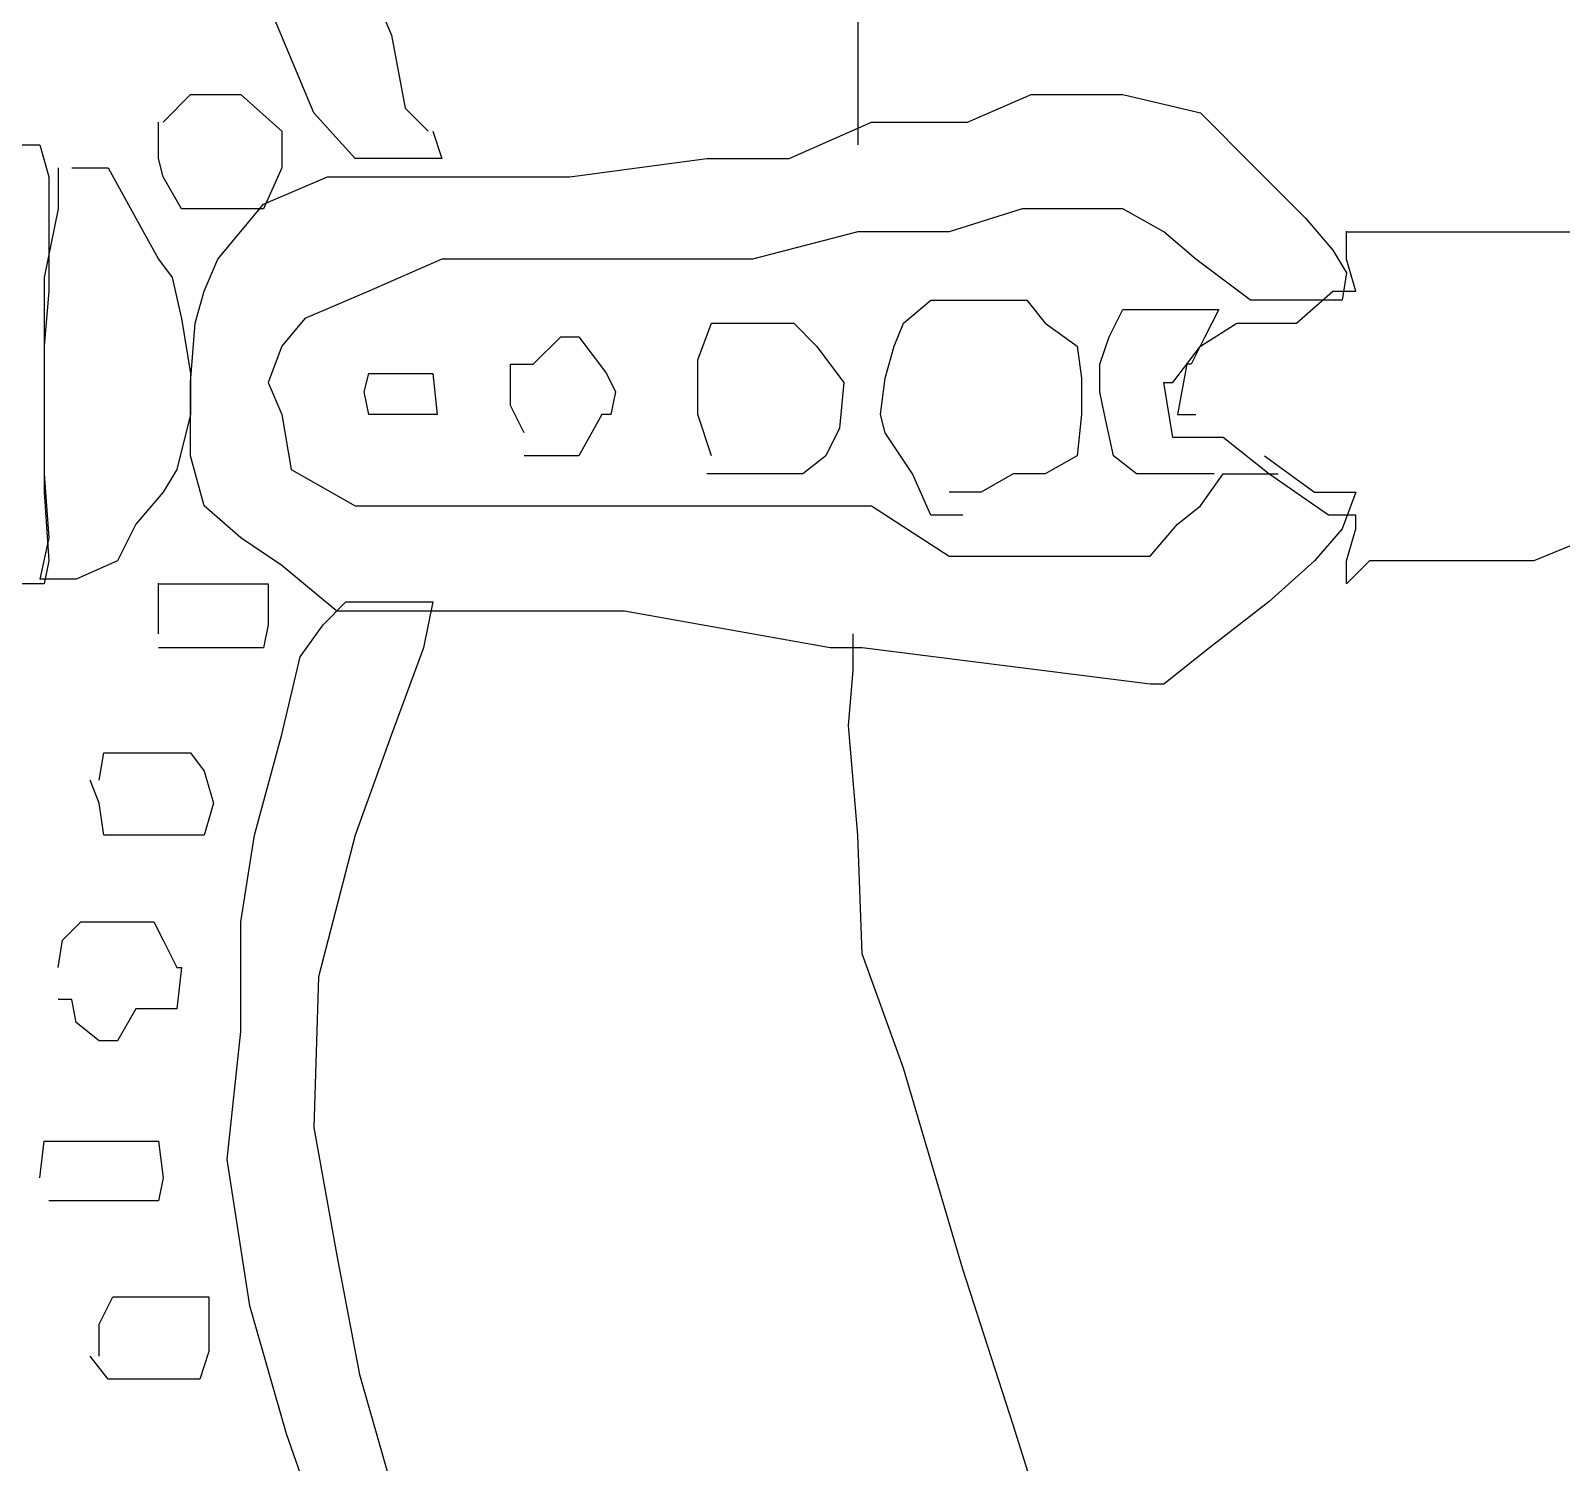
# Model space of a CAD drawing. Extents: x 730654 to 731244, y 4379381 to 4380408.
# Drawn here: x 730677.78 to 730681.13, y 4380239.838 to 4380242.97 of the extents above; entities that cross this region are included whole.
import ezdxf

# ---------------------------------------------------------------- set-up
doc = ezdxf.new("R2010")
doc.units = 0
doc.layers.get('0').update_dxf_attribs({"linetype": 'CONTINUOUS'})

msp = doc.modelspace()

# ---------------------------------------------------------------- linework, layer by layer
at = {"color": 0, "linetype": 'CONTINUOUS'}
for p, q in [((730678.4, 4380242.79), (730678.27, 4380243.1)), ((730678.4, 4380242.79), (730678.27, 4380243.1)), ((730678.51, 4380243.1), (730678.57, 4380242.96)), ((730678.51, 4380243.1), (730678.57, 4380242.96)), ((730679.59, 4380243.02), (730679.59, 4380242.87)), ((730679.59, 4380243.02), (730679.59, 4380242.87)), ((730678.57, 4380242.96), (730678.6, 4380242.8)), ((730678.57, 4380242.96), (730678.6, 4380242.8)), ((730679.59, 4380242.87), (730679.59, 4380242.72)), ((730679.59, 4380242.87), (730679.59, 4380242.72)), ((730678.07, 4380242.77), (730678.13, 4380242.83)), ((730678.07, 4380242.77), (730678.13, 4380242.83)), ((730678.13, 4380242.83), (730678.19, 4380242.83)), ((730678.13, 4380242.83), (730678.19, 4380242.83)), ((730678.19, 4380242.83), (730678.24, 4380242.83)), ((730678.19, 4380242.83), (730678.24, 4380242.83)), ((730678.24, 4380242.83), (730678.33, 4380242.75)), ((730678.24, 4380242.83), (730678.33, 4380242.75)), ((730679.83, 4380242.77), (730679.97, 4380242.83)), ((730679.83, 4380242.77), (730679.97, 4380242.83)), ((730679.97, 4380242.83), (730680.11, 4380242.83)), ((730679.97, 4380242.83), (730680.11, 4380242.83)), ((730680.11, 4380242.83), (730680.17, 4380242.83)), ((730680.11, 4380242.83), (730680.17, 4380242.83)), ((730680.17, 4380242.83), (730680.34, 4380242.79)), ((730680.17, 4380242.83), (730680.34, 4380242.79)), ((730678.49, 4380242.69), (730678.4, 4380242.79)), ((730678.49, 4380242.69), (730678.4, 4380242.79)), ((730678.6, 4380242.8), (730678.65, 4380242.75)), ((730678.6, 4380242.8), (730678.65, 4380242.75)), ((730680.34, 4380242.79), (730680.46, 4380242.67)), ((730680.34, 4380242.79), (730680.46, 4380242.67)), ((730678.06, 4380242.69), (730678.06, 4380242.77)), ((730678.06, 4380242.69), (730678.06, 4380242.77)), ((730679.44, 4380242.69), (730679.62, 4380242.77)), ((730679.44, 4380242.69), (730679.62, 4380242.77)), ((730679.62, 4380242.77), (730679.83, 4380242.77)), ((730679.62, 4380242.77), (730679.83, 4380242.77)), ((730677.76, 4380242.72), (730677.8, 4380242.72)), ((730677.76, 4380242.72), (730677.8, 4380242.72)), ((730677.8, 4380242.72), (730677.82, 4380242.65)), ((730677.8, 4380242.72), (730677.82, 4380242.65)), ((730678.33, 4380242.75), (730678.33, 4380242.67)), ((730678.33, 4380242.75), (730678.33, 4380242.67)), ((730678.66, 4380242.75), (730678.68, 4380242.69)), ((730678.66, 4380242.75), (730678.68, 4380242.69)), ((730678.07, 4380242.65), (730678.06, 4380242.69)), ((730678.07, 4380242.65), (730678.06, 4380242.69)), ((730678.55, 4380242.69), (730678.49, 4380242.69)), ((730678.55, 4380242.69), (730678.49, 4380242.69)), ((730678.64, 4380242.69), (730678.55, 4380242.69)), ((730678.64, 4380242.69), (730678.55, 4380242.69)), ((730678.68, 4380242.69), (730678.64, 4380242.69)), ((730678.68, 4380242.69), (730678.64, 4380242.69)), ((730678.96, 4380242.65), (730679.26, 4380242.69)), ((730678.96, 4380242.65), (730679.26, 4380242.69)), ((730679.26, 4380242.69), (730679.44, 4380242.69)), ((730679.26, 4380242.69), (730679.44, 4380242.69)), ((730677.84, 4380242.67), (730677.84, 4380242.58)), ((730677.84, 4380242.67), (730677.84, 4380242.58)), ((730677.87, 4380242.67), (730677.95, 4380242.67)), ((730677.87, 4380242.67), (730677.95, 4380242.67)), ((730677.95, 4380242.67), (730678.01, 4380242.56)), ((730677.95, 4380242.67), (730678.01, 4380242.56)), ((730678.33, 4380242.67), (730678.29, 4380242.58)), ((730678.33, 4380242.67), (730678.29, 4380242.58)), ((730680.46, 4380242.67), (730680.57, 4380242.56)), ((730680.46, 4380242.67), (730680.57, 4380242.56)), ((730677.82, 4380242.65), (730677.82, 4380242.56)), ((730677.82, 4380242.65), (730677.82, 4380242.56)), ((730678.11, 4380242.58), (730678.07, 4380242.65)), ((730678.11, 4380242.58), (730678.07, 4380242.65)), ((730678.29, 4380242.59), (730678.43, 4380242.65)), ((730678.29, 4380242.59), (730678.43, 4380242.65)), ((730678.43, 4380242.65), (730678.6, 4380242.65)), ((730678.43, 4380242.65), (730678.6, 4380242.65)), ((730678.6, 4380242.65), (730678.78, 4380242.65)), ((730678.6, 4380242.65), (730678.78, 4380242.65)), ((730678.78, 4380242.65), (730678.96, 4380242.65)), ((730678.78, 4380242.65), (730678.96, 4380242.65)), ((730678.19, 4380242.47), (730678.29, 4380242.59)), ((730678.19, 4380242.47), (730678.29, 4380242.59)), ((730677.84, 4380242.58), (730677.81, 4380242.43)), ((730677.84, 4380242.58), (730677.81, 4380242.43)), ((730677.82, 4380242.56), (730677.82, 4380242.4)), ((730677.82, 4380242.56), (730677.82, 4380242.4)), ((730678.01, 4380242.56), (730678.06, 4380242.47)), ((730678.01, 4380242.56), (730678.06, 4380242.47)), ((730678.16, 4380242.58), (730678.11, 4380242.58)), ((730678.16, 4380242.58), (730678.11, 4380242.58)), ((730678.24, 4380242.58), (730678.16, 4380242.58)), ((730678.24, 4380242.58), (730678.16, 4380242.58)), ((730678.29, 4380242.58), (730678.24, 4380242.58)), ((730678.29, 4380242.58), (730678.24, 4380242.58)), ((730679.95, 4380242.58), (730679.79, 4380242.53)), ((730679.95, 4380242.58), (730679.79, 4380242.53)), ((730680.09, 4380242.58), (730679.95, 4380242.58)), ((730680.09, 4380242.58), (730679.95, 4380242.58)), ((730680.17, 4380242.58), (730680.09, 4380242.58)), ((730680.17, 4380242.58), (730680.09, 4380242.58)), ((730680.26, 4380242.53), (730680.17, 4380242.58)), ((730680.26, 4380242.53), (730680.17, 4380242.58)), ((730680.57, 4380242.56), (730680.63, 4380242.49)), ((730680.57, 4380242.56), (730680.63, 4380242.49)), ((730679.59, 4380242.53), (730679.36, 4380242.47)), ((730679.59, 4380242.53), (730679.36, 4380242.47)), ((730679.79, 4380242.53), (730679.59, 4380242.53)), ((730679.79, 4380242.53), (730679.59, 4380242.53)), ((730680.33, 4380242.47), (730680.26, 4380242.53)), ((730680.33, 4380242.47), (730680.26, 4380242.53)), ((730680.66, 4380242.47), (730680.66, 4380242.53)), ((730680.66, 4380242.53), (730680.74, 4380242.53)), ((730680.66, 4380242.47), (730680.66, 4380242.53)), ((730680.66, 4380242.53), (730680.74, 4380242.53)), ((730680.74, 4380242.53), (730680.85, 4380242.53)), ((730680.74, 4380242.53), (730680.85, 4380242.53)), ((730680.85, 4380242.53), (730680.95, 4380242.53)), ((730680.85, 4380242.53), (730680.95, 4380242.53)), ((730680.95, 4380242.53), (730681.16, 4380242.53)), ((730680.95, 4380242.53), (730681.16, 4380242.53)), ((730680.63, 4380242.49), (730680.66, 4380242.44)), ((730680.63, 4380242.49), (730680.66, 4380242.44)), ((730678.06, 4380242.47), (730678.09, 4380242.43)), ((730678.06, 4380242.47), (730678.09, 4380242.43)), ((730678.16, 4380242.4), (730678.19, 4380242.47)), ((730678.16, 4380242.4), (730678.19, 4380242.47)), ((730678.68, 4380242.47), (730678.52, 4380242.4)), ((730678.68, 4380242.47), (730678.52, 4380242.4)), ((730678.9, 4380242.47), (730678.68, 4380242.47)), ((730678.9, 4380242.47), (730678.68, 4380242.47)), ((730679.16, 4380242.47), (730678.9, 4380242.47)), ((730679.16, 4380242.47), (730678.9, 4380242.47)), ((730679.36, 4380242.47), (730679.16, 4380242.47)), ((730679.36, 4380242.47), (730679.16, 4380242.47)), ((730680.45, 4380242.38), (730680.33, 4380242.47)), ((730680.45, 4380242.38), (730680.33, 4380242.47)), ((730680.68, 4380242.4), (730680.66, 4380242.47)), ((730680.68, 4380242.4), (730680.66, 4380242.47)), ((730677.81, 4380242.43), (730677.81, 4380242.2)), ((730677.81, 4380242.43), (730677.81, 4380242.2)), ((730678.09, 4380242.43), (730678.11, 4380242.34)), ((730678.09, 4380242.43), (730678.11, 4380242.34)), ((730680.66, 4380242.44), (730680.65, 4380242.38)), ((730680.66, 4380242.44), (730680.65, 4380242.38)), ((730677.82, 4380242.4), (730677.81, 4380242.28)), ((730677.82, 4380242.4), (730677.81, 4380242.28)), ((730678.14, 4380242.33), (730678.16, 4380242.4)), ((730678.14, 4380242.33), (730678.16, 4380242.4)), ((730678.52, 4380242.4), (730678.38, 4380242.34)), ((730678.52, 4380242.4), (730678.38, 4380242.34)), ((730680.55, 4380242.33), (730680.63, 4380242.4)), ((730680.55, 4380242.33), (730680.63, 4380242.4)), ((730680.63, 4380242.4), (730680.68, 4380242.4)), ((730680.63, 4380242.4), (730680.68, 4380242.4)), ((730679.69, 4380242.33), (730679.75, 4380242.38)), ((730679.69, 4380242.33), (730679.75, 4380242.38)), ((730679.75, 4380242.38), (730679.83, 4380242.38)), ((730679.75, 4380242.38), (730679.83, 4380242.38)), ((730679.83, 4380242.38), (730679.89, 4380242.38)), ((730679.83, 4380242.38), (730679.89, 4380242.38)), ((730679.89, 4380242.38), (730679.96, 4380242.38)), ((730679.89, 4380242.38), (730679.96, 4380242.38)), ((730679.96, 4380242.38), (730680, 4380242.33)), ((730679.96, 4380242.38), (730680, 4380242.33)), ((730680.14, 4380242.3), (730680.17, 4380242.36)), ((730680.14, 4380242.3), (730680.17, 4380242.36)), ((730680.17, 4380242.36), (730680.2, 4380242.36)), ((730680.17, 4380242.36), (730680.2, 4380242.36)), ((730680.2, 4380242.36), (730680.26, 4380242.36)), ((730680.2, 4380242.36), (730680.26, 4380242.36)), ((730680.26, 4380242.36), (730680.32, 4380242.36)), ((730680.26, 4380242.36), (730680.32, 4380242.36)), ((730680.32, 4380242.36), (730680.37, 4380242.36)), ((730680.32, 4380242.36), (730680.37, 4380242.36)), ((730680.38, 4380242.36), (730680.35, 4380242.3)), ((730680.38, 4380242.36), (730680.35, 4380242.3)), ((730680.37, 4380242.36), (730680.38, 4380242.36)), ((730680.37, 4380242.36), (730680.38, 4380242.36)), ((730680.52, 4380242.38), (730680.45, 4380242.38)), ((730680.52, 4380242.38), (730680.45, 4380242.38)), ((730680.58, 4380242.38), (730680.52, 4380242.38)), ((730680.58, 4380242.38), (730680.52, 4380242.38)), ((730680.65, 4380242.38), (730680.58, 4380242.38)), ((730680.65, 4380242.38), (730680.58, 4380242.38)), ((730678.11, 4380242.34), (730678.13, 4380242.22)), ((730678.11, 4380242.34), (730678.13, 4380242.22)), ((730678.13, 4380242.2), (730678.14, 4380242.33)), ((730678.13, 4380242.2), (730678.14, 4380242.33)), ((730678.38, 4380242.34), (730678.33, 4380242.28)), ((730678.38, 4380242.34), (730678.33, 4380242.28)), ((730679.24, 4380242.25), (730679.27, 4380242.33)), ((730679.24, 4380242.25), (730679.27, 4380242.33)), ((730679.27, 4380242.33), (730679.32, 4380242.33)), ((730679.27, 4380242.33), (730679.32, 4380242.33)), ((730679.32, 4380242.33), (730679.39, 4380242.33)), ((730679.32, 4380242.33), (730679.39, 4380242.33)), ((730679.39, 4380242.33), (730679.45, 4380242.33)), ((730679.39, 4380242.33), (730679.45, 4380242.33)), ((730679.45, 4380242.33), (730679.5, 4380242.28)), ((730679.45, 4380242.33), (730679.5, 4380242.28)), ((730679.67, 4380242.28), (730679.69, 4380242.33)), ((730679.67, 4380242.28), (730679.69, 4380242.33)), ((730680, 4380242.33), (730680.07, 4380242.28)), ((730680, 4380242.33), (730680.07, 4380242.28)), ((730680.34, 4380242.28), (730680.42, 4380242.33)), ((730680.34, 4380242.28), (730680.42, 4380242.33)), ((730680.42, 4380242.33), (730680.48, 4380242.33)), ((730680.42, 4380242.33), (730680.48, 4380242.33)), ((730680.48, 4380242.33), (730680.55, 4380242.33)), ((730680.48, 4380242.33), (730680.55, 4380242.33)), ((730678.88, 4380242.24), (730678.94, 4380242.3)), ((730678.88, 4380242.24), (730678.94, 4380242.3)), ((730678.94, 4380242.3), (730678.98, 4380242.3)), ((730678.94, 4380242.3), (730678.98, 4380242.3)), ((730678.98, 4380242.3), (730679.04, 4380242.22)), ((730678.98, 4380242.3), (730679.04, 4380242.22)), ((730680.12, 4380242.24), (730680.14, 4380242.3)), ((730680.12, 4380242.24), (730680.14, 4380242.3)), ((730680.35, 4380242.3), (730680.32, 4380242.24)), ((730680.35, 4380242.3), (730680.32, 4380242.24)), ((730677.81, 4380242.28), (730677.81, 4380242)), ((730677.81, 4380242.28), (730677.81, 4380242)), ((730678.33, 4380242.28), (730678.3, 4380242.2)), ((730678.33, 4380242.28), (730678.3, 4380242.2)), ((730679.24, 4380242.2), (730679.24, 4380242.25)), ((730679.24, 4380242.2), (730679.24, 4380242.25)), ((730679.5, 4380242.28), (730679.56, 4380242.2)), ((730679.5, 4380242.28), (730679.56, 4380242.2)), ((730679.65, 4380242.21), (730679.67, 4380242.28)), ((730679.65, 4380242.21), (730679.67, 4380242.28)), ((730680.07, 4380242.28), (730680.08, 4380242.21)), ((730680.07, 4380242.28), (730680.08, 4380242.21)), ((730680.28, 4380242.2), (730680.34, 4380242.28)), ((730680.28, 4380242.2), (730680.34, 4380242.28)), ((730678.13, 4380242.22), (730678.13, 4380242.13)), ((730678.13, 4380242.22), (730678.13, 4380242.13)), ((730678.51, 4380242.18), (730678.52, 4380242.22)), ((730678.51, 4380242.18), (730678.52, 4380242.22)), ((730678.52, 4380242.22), (730678.58, 4380242.22)), ((730678.52, 4380242.22), (730678.58, 4380242.22)), ((730678.58, 4380242.22), (730678.63, 4380242.22)), ((730678.58, 4380242.22), (730678.63, 4380242.22)), ((730678.63, 4380242.22), (730678.66, 4380242.22)), ((730678.63, 4380242.22), (730678.66, 4380242.22)), ((730678.66, 4380242.22), (730678.67, 4380242.13)), ((730678.66, 4380242.22), (730678.67, 4380242.13)), ((730678.83, 4380242.15), (730678.83, 4380242.24)), ((730678.83, 4380242.24), (730678.88, 4380242.24)), ((730678.83, 4380242.15), (730678.83, 4380242.24)), ((730678.83, 4380242.24), (730678.88, 4380242.24)), ((730679.04, 4380242.22), (730679.06, 4380242.18)), ((730679.04, 4380242.22), (730679.06, 4380242.18)), ((730680.12, 4380242.18), (730680.12, 4380242.24)), ((730680.12, 4380242.18), (730680.12, 4380242.24)), ((730680.31, 4380242.24), (730680.29, 4380242.13)), ((730680.31, 4380242.24), (730680.29, 4380242.13)), ((730680.32, 4380242.24), (730680.31, 4380242.24)), ((730680.32, 4380242.24), (730680.31, 4380242.24)), ((730677.81, 4380242.2), (730677.81, 4380241.96)), ((730677.81, 4380242.2), (730677.81, 4380241.96)), ((730678.13, 4380242.04), (730678.13, 4380242.2)), ((730678.13, 4380242.04), (730678.13, 4380242.2)), ((730678.3, 4380242.2), (730678.33, 4380242.13)), ((730678.3, 4380242.2), (730678.33, 4380242.13)), ((730679.24, 4380242.13), (730679.24, 4380242.2)), ((730679.24, 4380242.13), (730679.24, 4380242.2)), ((730679.56, 4380242.2), (730679.55, 4380242.1)), ((730679.56, 4380242.2), (730679.55, 4380242.1)), ((730679.64, 4380242.13), (730679.65, 4380242.21)), ((730679.64, 4380242.13), (730679.65, 4380242.21)), ((730680.08, 4380242.21), (730680.08, 4380242.13)), ((730680.08, 4380242.21), (730680.08, 4380242.13)), ((730680.28, 4380242.08), (730680.26, 4380242.2)), ((730680.26, 4380242.2), (730680.28, 4380242.2)), ((730680.28, 4380242.08), (730680.26, 4380242.2)), ((730680.26, 4380242.2), (730680.28, 4380242.2)), ((730678.52, 4380242.13), (730678.51, 4380242.18)), ((730678.52, 4380242.13), (730678.51, 4380242.18)), ((730678.86, 4380242.09), (730678.83, 4380242.15)), ((730678.86, 4380242.09), (730678.83, 4380242.15)), ((730679.06, 4380242.18), (730679.05, 4380242.13)), ((730679.06, 4380242.18), (730679.05, 4380242.13)), ((730680.13, 4380242.13), (730680.12, 4380242.18)), ((730680.13, 4380242.13), (730680.12, 4380242.18)), ((730678.13, 4380242.13), (730678.1, 4380242.01)), ((730678.13, 4380242.13), (730678.1, 4380242.01)), ((730678.33, 4380242.13), (730678.35, 4380242.01)), ((730678.33, 4380242.13), (730678.35, 4380242.01)), ((730678.54, 4380242.13), (730678.52, 4380242.13)), ((730678.54, 4380242.13), (730678.52, 4380242.13)), ((730678.58, 4380242.13), (730678.54, 4380242.13)), ((730678.58, 4380242.13), (730678.54, 4380242.13)), ((730678.6, 4380242.13), (730678.58, 4380242.13)), ((730678.6, 4380242.13), (730678.58, 4380242.13)), ((730678.65, 4380242.13), (730678.6, 4380242.13)), ((730678.65, 4380242.13), (730678.6, 4380242.13)), ((730678.67, 4380242.13), (730678.65, 4380242.13)), ((730678.67, 4380242.13), (730678.65, 4380242.13)), ((730679.03, 4380242.13), (730678.98, 4380242.04)), ((730679.03, 4380242.13), (730678.98, 4380242.04)), ((730679.05, 4380242.13), (730679.03, 4380242.13)), ((730679.05, 4380242.13), (730679.03, 4380242.13)), ((730679.27, 4380242.04), (730679.24, 4380242.13)), ((730679.27, 4380242.04), (730679.24, 4380242.13)), ((730679.65, 4380242.09), (730679.64, 4380242.13)), ((730679.65, 4380242.09), (730679.64, 4380242.13)), ((730680.08, 4380242.13), (730680.07, 4380242.04)), ((730680.08, 4380242.13), (730680.07, 4380242.04)), ((730680.15, 4380242.04), (730680.13, 4380242.13)), ((730680.15, 4380242.04), (730680.13, 4380242.13)), ((730680.29, 4380242.13), (730680.33, 4380242.13)), ((730680.29, 4380242.13), (730680.33, 4380242.13)), ((730679.55, 4380242.1), (730679.52, 4380242.04)), ((730679.55, 4380242.1), (730679.52, 4380242.04)), ((730679.71, 4380242), (730679.65, 4380242.09)), ((730679.71, 4380242), (730679.65, 4380242.09)), ((730680.32, 4380242.08), (730680.28, 4380242.08)), ((730680.32, 4380242.08), (730680.28, 4380242.08)), ((730680.39, 4380242.08), (730680.32, 4380242.08)), ((730680.39, 4380242.08), (730680.32, 4380242.08)), ((730680.49, 4380242), (730680.39, 4380242.08)), ((730680.49, 4380242), (730680.39, 4380242.08)), ((730678.16, 4380241.93), (730678.13, 4380242.04)), ((730678.16, 4380241.93), (730678.13, 4380242.04)), ((730678.88, 4380242.04), (730678.86, 4380242.04)), ((730678.88, 4380242.04), (730678.86, 4380242.04)), ((730678.92, 4380242.04), (730678.88, 4380242.04)), ((730678.92, 4380242.04), (730678.88, 4380242.04)), ((730678.98, 4380242.04), (730678.92, 4380242.04)), ((730678.98, 4380242.04), (730678.92, 4380242.04)), ((730679.52, 4380242.04), (730679.47, 4380242)), ((730679.52, 4380242.04), (730679.47, 4380242)), ((730680.07, 4380242.04), (730680, 4380242)), ((730680.07, 4380242.04), (730680, 4380242)), ((730680.2, 4380242), (730680.15, 4380242.04)), ((730680.2, 4380242), (730680.15, 4380242.04)), ((730680.48, 4380242.04), (730680.59, 4380241.96)), ((730680.48, 4380242.04), (730680.59, 4380241.96)), ((730677.81, 4380242), (730677.82, 4380241.86)), ((730677.81, 4380242), (730677.82, 4380241.86)), ((730678.1, 4380242.01), (730678.07, 4380241.96)), ((730678.1, 4380242.01), (730678.07, 4380241.96)), ((730678.35, 4380242.01), (730678.49, 4380241.93)), ((730678.35, 4380242.01), (730678.49, 4380241.93)), ((730679.32, 4380242), (730679.26, 4380242)), ((730679.32, 4380242), (730679.26, 4380242)), ((730679.35, 4380242), (730679.32, 4380242)), ((730679.35, 4380242), (730679.32, 4380242)), ((730679.39, 4380242), (730679.35, 4380242)), ((730679.39, 4380242), (730679.35, 4380242)), ((730679.47, 4380242), (730679.39, 4380242)), ((730679.47, 4380242), (730679.39, 4380242)), ((730679.75, 4380241.91), (730679.71, 4380242)), ((730679.75, 4380241.91), (730679.71, 4380242)), ((730679.93, 4380242), (730679.86, 4380241.96)), ((730679.93, 4380242), (730679.86, 4380241.96)), ((730680, 4380242), (730679.93, 4380242)), ((730680, 4380242), (730679.93, 4380242)), ((730680.25, 4380242), (730680.2, 4380242)), ((730680.25, 4380242), (730680.2, 4380242)), ((730680.33, 4380242), (730680.25, 4380242)), ((730680.33, 4380242), (730680.25, 4380242)), ((730680.37, 4380242), (730680.33, 4380242)), ((730680.37, 4380242), (730680.33, 4380242)), ((730680.34, 4380241.93), (730680.39, 4380242)), ((730680.34, 4380241.93), (730680.39, 4380242)), ((730680.39, 4380242), (730680.46, 4380242)), ((730680.39, 4380242), (730680.46, 4380242)), ((730680.46, 4380242), (730680.51, 4380242)), ((730680.46, 4380242), (730680.51, 4380242)), ((730680.62, 4380241.91), (730680.49, 4380242)), ((730680.62, 4380241.91), (730680.49, 4380242)), ((730677.81, 4380241.96), (730677.82, 4380241.81)), ((730677.81, 4380241.96), (730677.82, 4380241.81)), ((730678.07, 4380241.96), (730678.01, 4380241.89)), ((730678.07, 4380241.96), (730678.01, 4380241.89)), ((730679.86, 4380241.96), (730679.79, 4380241.96)), ((730679.86, 4380241.96), (730679.79, 4380241.96)), ((730680.59, 4380241.96), (730680.68, 4380241.96)), ((730680.59, 4380241.96), (730680.68, 4380241.96)), ((730680.68, 4380241.96), (730680.65, 4380241.88)), ((730680.68, 4380241.96), (730680.65, 4380241.88)), ((730678.24, 4380241.86), (730678.16, 4380241.93)), ((730678.24, 4380241.86), (730678.16, 4380241.93)), ((730678.49, 4380241.93), (730678.68, 4380241.93)), ((730678.49, 4380241.93), (730678.68, 4380241.93)), ((730678.68, 4380241.93), (730678.9, 4380241.93)), ((730678.68, 4380241.93), (730678.9, 4380241.93)), ((730678.9, 4380241.93), (730679.08, 4380241.93)), ((730678.9, 4380241.93), (730679.08, 4380241.93)), ((730679.08, 4380241.93), (730679.29, 4380241.93)), ((730679.08, 4380241.93), (730679.29, 4380241.93)), ((730679.29, 4380241.93), (730679.45, 4380241.93)), ((730679.29, 4380241.93), (730679.45, 4380241.93)), ((730679.45, 4380241.93), (730679.62, 4380241.93)), ((730679.45, 4380241.93), (730679.62, 4380241.93)), ((730679.62, 4380241.93), (730679.79, 4380241.82)), ((730679.62, 4380241.93), (730679.79, 4380241.82)), ((730680.29, 4380241.89), (730680.34, 4380241.93)), ((730680.29, 4380241.89), (730680.34, 4380241.93)), ((730678.01, 4380241.89), (730677.97, 4380241.81)), ((730678.01, 4380241.89), (730677.97, 4380241.81)), ((730679.82, 4380241.91), (730679.75, 4380241.91)), ((730679.82, 4380241.91), (730679.75, 4380241.91)), ((730680.23, 4380241.82), (730680.29, 4380241.89)), ((730680.23, 4380241.82), (730680.29, 4380241.89)), ((730680.68, 4380241.91), (730680.62, 4380241.91)), ((730680.68, 4380241.91), (730680.62, 4380241.91)), ((730680.68, 4380241.88), (730680.68, 4380241.91)), ((730680.68, 4380241.88), (730680.68, 4380241.91)), ((730677.82, 4380241.86), (730677.8, 4380241.77)), ((730677.82, 4380241.86), (730677.8, 4380241.77)), ((730678.33, 4380241.8), (730678.24, 4380241.86)), ((730678.33, 4380241.8), (730678.24, 4380241.86)), ((730680.65, 4380241.88), (730680.59, 4380241.81)), ((730680.65, 4380241.88), (730680.59, 4380241.81)), ((730680.66, 4380241.81), (730680.68, 4380241.88)), ((730680.66, 4380241.81), (730680.68, 4380241.88)), ((730681.24, 4380241.88), (730681.07, 4380241.81)), ((730681.24, 4380241.88), (730681.07, 4380241.81)), ((730679.79, 4380241.82), (730679.93, 4380241.82)), ((730679.79, 4380241.82), (730679.93, 4380241.82)), ((730679.93, 4380241.82), (730680.02, 4380241.82)), ((730679.93, 4380241.82), (730680.02, 4380241.82)), ((730680.02, 4380241.82), (730680.11, 4380241.82)), ((730680.02, 4380241.82), (730680.11, 4380241.82)), ((730680.11, 4380241.82), (730680.15, 4380241.82)), ((730680.11, 4380241.82), (730680.15, 4380241.82)), ((730680.15, 4380241.82), (730680.23, 4380241.82)), ((730680.15, 4380241.82), (730680.23, 4380241.82)), ((730677.82, 4380241.81), (730677.81, 4380241.76)), ((730677.82, 4380241.81), (730677.81, 4380241.76)), ((730677.97, 4380241.81), (730677.88, 4380241.77)), ((730677.97, 4380241.81), (730677.88, 4380241.77)), ((730678.45, 4380241.7), (730678.33, 4380241.8)), ((730678.45, 4380241.7), (730678.33, 4380241.8)), ((730680.59, 4380241.81), (730680.49, 4380241.72)), ((730680.59, 4380241.81), (730680.49, 4380241.72)), ((730680.71, 4380241.81), (730680.66, 4380241.76)), ((730680.66, 4380241.76), (730680.66, 4380241.81)), ((730680.71, 4380241.81), (730680.66, 4380241.76)), ((730680.66, 4380241.76), (730680.66, 4380241.81)), ((730680.82, 4380241.81), (730680.71, 4380241.81)), ((730680.82, 4380241.81), (730680.71, 4380241.81)), ((730680.93, 4380241.81), (730680.82, 4380241.81)), ((730680.93, 4380241.81), (730680.82, 4380241.81)), ((730681.07, 4380241.81), (730680.93, 4380241.81)), ((730681.07, 4380241.81), (730680.93, 4380241.81)), ((730677.8, 4380241.76), (730677.74, 4380241.76)), ((730677.8, 4380241.76), (730677.74, 4380241.76)), ((730677.82, 4380241.77), (730677.8, 4380241.77)), ((730677.82, 4380241.77), (730677.8, 4380241.77)), ((730677.81, 4380241.76), (730677.8, 4380241.76)), ((730677.81, 4380241.76), (730677.8, 4380241.76)), ((730677.88, 4380241.77), (730677.82, 4380241.77)), ((730677.88, 4380241.77), (730677.82, 4380241.77)), ((730678.06, 4380241.65), (730678.06, 4380241.76)), ((730678.06, 4380241.76), (730678.11, 4380241.76)), ((730678.06, 4380241.65), (730678.06, 4380241.76)), ((730678.06, 4380241.76), (730678.11, 4380241.76)), ((730678.11, 4380241.76), (730678.17, 4380241.76)), ((730678.11, 4380241.76), (730678.17, 4380241.76)), ((730678.17, 4380241.76), (730678.24, 4380241.76)), ((730678.17, 4380241.76), (730678.24, 4380241.76)), ((730678.24, 4380241.76), (730678.29, 4380241.76)), ((730678.24, 4380241.76), (730678.29, 4380241.76)), ((730678.29, 4380241.76), (730678.3, 4380241.76)), ((730678.29, 4380241.76), (730678.3, 4380241.76)), ((730678.3, 4380241.76), (730678.3, 4380241.67)), ((730678.3, 4380241.76), (730678.3, 4380241.67)), ((730678.42, 4380241.67), (730678.47, 4380241.72)), ((730678.42, 4380241.67), (730678.47, 4380241.72)), ((730678.47, 4380241.72), (730678.55, 4380241.72)), ((730678.47, 4380241.72), (730678.55, 4380241.72)), ((730678.55, 4380241.72), (730678.6, 4380241.72)), ((730678.55, 4380241.72), (730678.6, 4380241.72)), ((730678.6, 4380241.72), (730678.66, 4380241.72)), ((730678.6, 4380241.72), (730678.66, 4380241.72)), ((730678.66, 4380241.72), (730678.64, 4380241.62)), ((730678.66, 4380241.72), (730678.64, 4380241.62)), ((730680.49, 4380241.72), (730680.36, 4380241.62)), ((730680.49, 4380241.72), (730680.36, 4380241.62)), ((730678.58, 4380241.7), (730678.45, 4380241.7)), ((730678.58, 4380241.7), (730678.45, 4380241.7)), ((730678.7, 4380241.7), (730678.58, 4380241.7)), ((730678.7, 4380241.7), (730678.58, 4380241.7)), ((730678.83, 4380241.7), (730678.7, 4380241.7)), ((730678.83, 4380241.7), (730678.7, 4380241.7)), ((730679.08, 4380241.7), (730678.83, 4380241.7)), ((730679.08, 4380241.7), (730678.83, 4380241.7)), ((730679.53, 4380241.62), (730679.08, 4380241.7)), ((730679.53, 4380241.62), (730679.08, 4380241.7)), ((730678.3, 4380241.67), (730678.29, 4380241.62)), ((730678.3, 4380241.67), (730678.29, 4380241.62)), ((730678.37, 4380241.6), (730678.42, 4380241.67)), ((730678.37, 4380241.6), (730678.42, 4380241.67)), ((730679.58, 4380241.57), (730679.58, 4380241.65)), ((730679.58, 4380241.57), (730679.58, 4380241.65)), ((730678.1, 4380241.62), (730678.06, 4380241.62)), ((730678.1, 4380241.62), (730678.06, 4380241.62)), ((730678.16, 4380241.62), (730678.1, 4380241.62)), ((730678.16, 4380241.62), (730678.1, 4380241.62)), ((730678.19, 4380241.62), (730678.16, 4380241.62)), ((730678.19, 4380241.62), (730678.16, 4380241.62)), ((730678.24, 4380241.62), (730678.19, 4380241.62)), ((730678.24, 4380241.62), (730678.19, 4380241.62)), ((730678.29, 4380241.62), (730678.24, 4380241.62)), ((730678.29, 4380241.62), (730678.24, 4380241.62)), ((730678.64, 4380241.62), (730678.57, 4380241.43)), ((730678.64, 4380241.62), (730678.57, 4380241.43)), ((730679.6, 4380241.62), (730679.53, 4380241.62)), ((730679.6, 4380241.62), (730679.53, 4380241.62)), ((730680.23, 4380241.54), (730679.6, 4380241.62)), ((730680.23, 4380241.54), (730679.6, 4380241.62)), ((730680.36, 4380241.62), (730680.26, 4380241.54)), ((730680.36, 4380241.62), (730680.26, 4380241.54)), ((730678.33, 4380241.43), (730678.37, 4380241.6)), ((730678.33, 4380241.43), (730678.37, 4380241.6)), ((730679.57, 4380241.45), (730679.58, 4380241.57)), ((730679.57, 4380241.45), (730679.58, 4380241.57)), ((730680.26, 4380241.54), (730680.23, 4380241.54)), ((730680.26, 4380241.54), (730680.23, 4380241.54)), ((730679.59, 4380241.21), (730679.57, 4380241.45)), ((730679.59, 4380241.21), (730679.57, 4380241.45)), ((730678.27, 4380241.21), (730678.33, 4380241.43)), ((730678.27, 4380241.21), (730678.33, 4380241.43)), ((730678.57, 4380241.43), (730678.49, 4380241.21)), ((730678.57, 4380241.43), (730678.49, 4380241.21)), ((730677.93, 4380241.33), (730677.94, 4380241.39)), ((730677.93, 4380241.33), (730677.94, 4380241.39)), ((730677.94, 4380241.39), (730678, 4380241.39)), ((730677.94, 4380241.39), (730678, 4380241.39)), ((730678, 4380241.39), (730678.06, 4380241.39)), ((730678, 4380241.39), (730678.06, 4380241.39)), ((730678.06, 4380241.39), (730678.13, 4380241.39)), ((730678.06, 4380241.39), (730678.13, 4380241.39)), ((730678.13, 4380241.39), (730678.16, 4380241.35)), ((730678.13, 4380241.39), (730678.16, 4380241.35)), ((730678.16, 4380241.35), (730678.18, 4380241.28)), ((730678.16, 4380241.35), (730678.18, 4380241.28)), ((730677.93, 4380241.28), (730677.91, 4380241.33)), ((730677.93, 4380241.28), (730677.91, 4380241.33)), ((730677.94, 4380241.21), (730677.93, 4380241.28)), ((730677.94, 4380241.21), (730677.93, 4380241.28)), ((730678.18, 4380241.28), (730678.16, 4380241.21)), ((730678.18, 4380241.28), (730678.16, 4380241.21)), ((730677.98, 4380241.21), (730677.94, 4380241.21)), ((730677.98, 4380241.21), (730677.94, 4380241.21)), ((730678.05, 4380241.21), (730677.98, 4380241.21)), ((730678.05, 4380241.21), (730677.98, 4380241.21)), ((730678.09, 4380241.21), (730678.05, 4380241.21)), ((730678.09, 4380241.21), (730678.05, 4380241.21)), ((730678.16, 4380241.21), (730678.09, 4380241.21)), ((730678.16, 4380241.21), (730678.09, 4380241.21)), ((730678.24, 4380241.02), (730678.27, 4380241.21)), ((730678.24, 4380241.02), (730678.27, 4380241.21)), ((730678.49, 4380241.21), (730678.41, 4380240.9)), ((730678.49, 4380241.21), (730678.41, 4380240.9)), ((730679.6, 4380240.95), (730679.59, 4380241.21)), ((730679.6, 4380240.95), (730679.59, 4380241.21)), ((730677.85, 4380240.98), (730677.89, 4380241.02)), ((730677.85, 4380240.98), (730677.89, 4380241.02)), ((730677.89, 4380241.02), (730677.96, 4380241.02)), ((730677.89, 4380241.02), (730677.96, 4380241.02)), ((730677.96, 4380241.02), (730678, 4380241.02)), ((730677.96, 4380241.02), (730678, 4380241.02)), ((730678, 4380241.02), (730678.05, 4380241.02)), ((730678, 4380241.02), (730678.05, 4380241.02)), ((730678.05, 4380241.02), (730678.07, 4380240.98)), ((730678.05, 4380241.02), (730678.07, 4380240.98)), ((730678.24, 4380240.78), (730678.24, 4380241.02)), ((730678.24, 4380240.78), (730678.24, 4380241.02)), ((730677.84, 4380240.92), (730677.85, 4380240.98)), ((730677.84, 4380240.92), (730677.85, 4380240.98)), ((730678.07, 4380240.98), (730678.1, 4380240.92)), ((730678.07, 4380240.98), (730678.1, 4380240.92)), ((730679.69, 4380240.7), (730679.6, 4380240.95)), ((730679.69, 4380240.7), (730679.6, 4380240.95)), ((730678.1, 4380240.92), (730678.11, 4380240.92)), ((730678.11, 4380240.92), (730678.1, 4380240.83)), ((730678.1, 4380240.92), (730678.11, 4380240.92)), ((730678.11, 4380240.92), (730678.1, 4380240.83)), ((730678.41, 4380240.9), (730678.4, 4380240.57)), ((730678.41, 4380240.9), (730678.4, 4380240.57)), ((730677.87, 4380240.85), (730677.84, 4380240.85)), ((730677.87, 4380240.85), (730677.84, 4380240.85)), ((730677.88, 4380240.8), (730677.87, 4380240.85)), ((730677.88, 4380240.8), (730677.87, 4380240.85)), ((730678.01, 4380240.83), (730677.97, 4380240.76)), ((730678.01, 4380240.83), (730677.97, 4380240.76)), ((730678.07, 4380240.83), (730678.01, 4380240.83)), ((730678.07, 4380240.83), (730678.01, 4380240.83)), ((730678.1, 4380240.83), (730678.07, 4380240.83)), ((730678.1, 4380240.83), (730678.07, 4380240.83)), ((730677.93, 4380240.76), (730677.88, 4380240.8)), ((730677.93, 4380240.76), (730677.88, 4380240.8)), ((730678.21, 4380240.5), (730678.24, 4380240.78)), ((730678.21, 4380240.5), (730678.24, 4380240.78)), ((730677.97, 4380240.76), (730677.93, 4380240.76)), ((730677.97, 4380240.76), (730677.93, 4380240.76)), ((730679.82, 4380240.26), (730679.69, 4380240.7)), ((730679.82, 4380240.26), (730679.69, 4380240.7)), ((730678.4, 4380240.57), (730678.45, 4380240.29)), ((730678.4, 4380240.57), (730678.45, 4380240.29)), ((730677.8, 4380240.46), (730677.81, 4380240.54)), ((730677.8, 4380240.46), (730677.81, 4380240.54)), ((730677.81, 4380240.54), (730677.85, 4380240.54)), ((730677.81, 4380240.54), (730677.85, 4380240.54)), ((730677.85, 4380240.54), (730677.89, 4380240.54)), ((730677.85, 4380240.54), (730677.89, 4380240.54)), ((730677.89, 4380240.54), (730677.97, 4380240.54)), ((730677.89, 4380240.54), (730677.97, 4380240.54)), ((730677.97, 4380240.54), (730678.01, 4380240.54)), ((730677.97, 4380240.54), (730678.01, 4380240.54)), ((730678.01, 4380240.54), (730678.06, 4380240.54)), ((730678.01, 4380240.54), (730678.06, 4380240.54)), ((730678.06, 4380240.54), (730678.07, 4380240.46)), ((730678.06, 4380240.54), (730678.07, 4380240.46)), ((730678.26, 4380240.18), (730678.21, 4380240.5)), ((730678.26, 4380240.18), (730678.21, 4380240.5)), ((730678.07, 4380240.46), (730678.06, 4380240.41)), ((730678.07, 4380240.46), (730678.06, 4380240.41)), ((730677.85, 4380240.41), (730677.82, 4380240.41)), ((730677.85, 4380240.41), (730677.82, 4380240.41)), ((730677.88, 4380240.41), (730677.85, 4380240.41)), ((730677.88, 4380240.41), (730677.85, 4380240.41)), ((730677.91, 4380240.41), (730677.88, 4380240.41)), ((730677.91, 4380240.41), (730677.88, 4380240.41)), ((730677.98, 4380240.41), (730677.91, 4380240.41)), ((730677.98, 4380240.41), (730677.91, 4380240.41)), ((730678.04, 4380240.41), (730677.98, 4380240.41)), ((730678.04, 4380240.41), (730677.98, 4380240.41)), ((730678.06, 4380240.41), (730678.04, 4380240.41)), ((730678.06, 4380240.41), (730678.04, 4380240.41)), ((730678.45, 4380240.29), (730678.5, 4380240.03)), ((730678.45, 4380240.29), (730678.5, 4380240.03)), ((730679.93, 4380239.92), (730679.82, 4380240.26)), ((730679.93, 4380239.92), (730679.82, 4380240.26)), ((730677.93, 4380240.14), (730677.96, 4380240.2)), ((730677.93, 4380240.14), (730677.96, 4380240.2)), ((730677.96, 4380240.2), (730678.01, 4380240.2)), ((730677.96, 4380240.2), (730678.01, 4380240.2)), ((730678.01, 4380240.2), (730678.09, 4380240.2)), ((730678.01, 4380240.2), (730678.09, 4380240.2)), ((730678.09, 4380240.2), (730678.17, 4380240.2)), ((730678.09, 4380240.2), (730678.17, 4380240.2)), ((730678.17, 4380240.2), (730678.17, 4380240.08)), ((730678.17, 4380240.2), (730678.17, 4380240.08)), ((730678.34, 4380239.9), (730678.26, 4380240.18)), ((730678.34, 4380239.9), (730678.26, 4380240.18)), ((730677.93, 4380240.07), (730677.93, 4380240.14)), ((730677.93, 4380240.07), (730677.93, 4380240.14)), ((730678.17, 4380240.08), (730678.15, 4380240.02)), ((730678.17, 4380240.08), (730678.15, 4380240.02)), ((730677.95, 4380240.02), (730677.91, 4380240.07)), ((730677.95, 4380240.02), (730677.91, 4380240.07)), ((730677.98, 4380240.02), (730677.95, 4380240.02)), ((730677.98, 4380240.02), (730677.95, 4380240.02)), ((730678.05, 4380240.02), (730677.98, 4380240.02)), ((730678.05, 4380240.02), (730677.98, 4380240.02)), ((730678.09, 4380240.02), (730678.05, 4380240.02)), ((730678.09, 4380240.02), (730678.05, 4380240.02)), ((730678.13, 4380240.02), (730678.09, 4380240.02)), ((730678.13, 4380240.02), (730678.09, 4380240.02)), ((730678.15, 4380240.02), (730678.13, 4380240.02)), ((730678.15, 4380240.02), (730678.13, 4380240.02)), ((730678.5, 4380240.03), (730678.58, 4380239.75)), ((730678.5, 4380240.03), (730678.58, 4380239.75)), ((730680.04, 4380239.57), (730679.93, 4380239.92)), ((730680.04, 4380239.57), (730679.93, 4380239.92)), ((730678.41, 4380239.7), (730678.34, 4380239.9)), ((730678.41, 4380239.7), (730678.34, 4380239.9))]:
    msp.add_line(p, q, dxfattribs=at)
for p in [(730680.66, 4380242.53), (730680.66, 4380242.53), (730678.06, 4380241.76), (730678.06, 4380241.76)]:
    msp.add_point(p, dxfattribs=at)

# ---------------------------------------------------------------- meshes
mesh = msp.add_polyface(dxfattribs=at)
corners = [(730654.5, 4379381), (730654.5, 4379381), (730654.5, 4379571.9618), (730962.5, 4379381), (730654.5, 4379746.4935), (731244, 4379381), (730654.5, 4380407.5), (731244, 4380042.0065), (731244, 4380407.5)]
mesh.append_faces([[corners[k] for k in face] for face in [(0, 1, 3, 2), (2, 3, 5, 4), (4, 5, 7, 6), (6, 7, 8, 8)]], dxfattribs={"vtx0": -1, "vtx2": -1, "color": 0})
mesh = msp.add_polyface(dxfattribs=at)
corners = [(730664.5, 4380221), (730664.5, 4380221), (730664.5, 4380395.2713), (730945.58, 4380221), (730664.5, 4380401.5), (730945.58, 4380227.2287), (730945.58, 4380401.5)]
mesh.append_faces([[corners[k] for k in face] for face in [(0, 1, 3, 2), (2, 3, 5, 4), (4, 5, 6, 6)]], dxfattribs={"vtx0": -1, "vtx2": -1, "color": 0})

doc.saveas('drawing.dxf')
